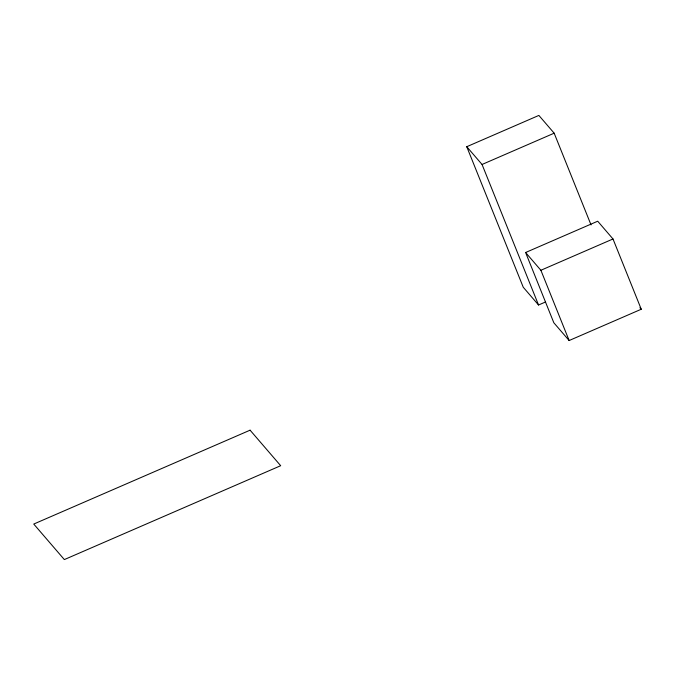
<?xml version="1.0" encoding="UTF-8"?>
<svg xmlns="http://www.w3.org/2000/svg" width="675" height="675" viewBox="0 0 675 675"><rect width="100%" height="100%" fill="white"/><g stroke="black" fill="none" stroke-linecap="round" stroke-linejoin="round"><path stroke-width="1.01" d="M545.273 302.088L538.549 305.007L523.252 287.246L466.754 146.711L538.869 115.417L554.167 133.186L591.038 224.918M466.754 146.711L482.051 164.472L554.167 133.186M525.597 252.509L597.704 221.214L613.001 238.975L641.25 309.243L569.135 340.538L553.837 322.777L525.597 252.509L540.886 270.27L569.135 340.538M540.886 270.27L613.001 238.975M639.917 307.699L641.25 309.243M482.051 164.472L538.549 305.007M250.087 430.177L33.75 524.053L64.344 559.583L280.682 465.708L250.087 430.177"/></g></svg>
